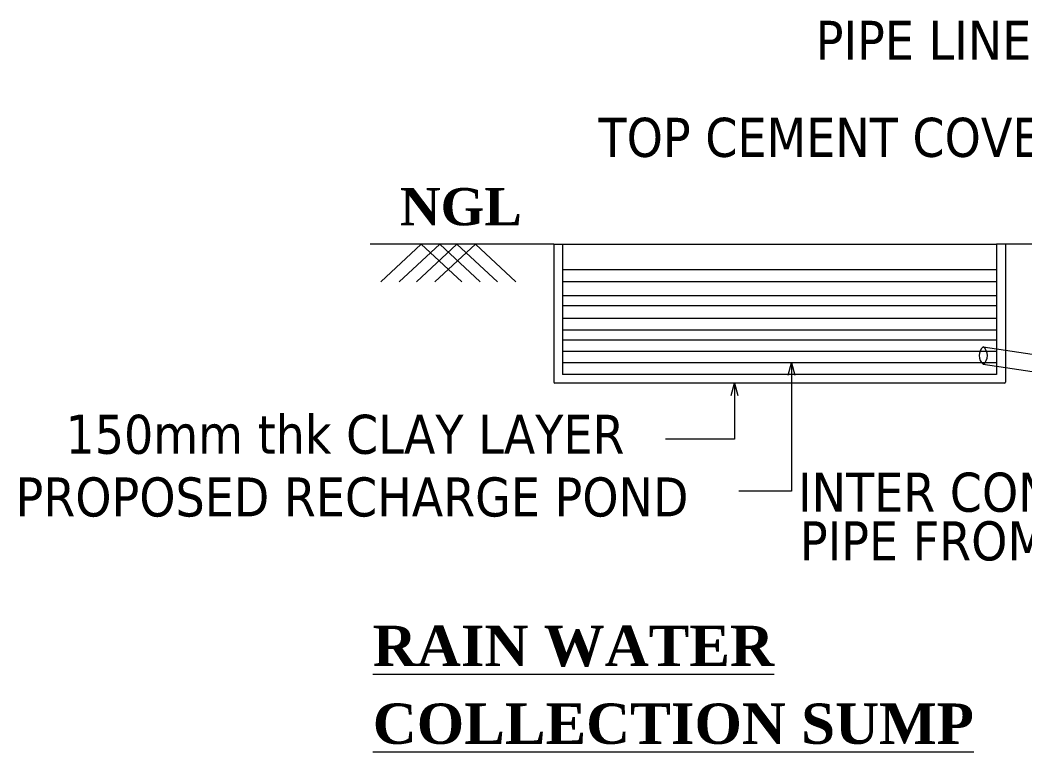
# Model space of a CAD drawing. Header units: metres. Extents: x 5889 to 11933, y -515 to -404.
# Drawn here: x 5928.71 to 5934.72, y -442.65 to -438.27 of the extents above; entities that cross this region are included whole.
import ezdxf

# ---------------------------------------------------------------- set-up
doc = ezdxf.new("R2010")
doc.units = ezdxf.units.M
doc.header["$MEASUREMENT"] = 0
doc.layers.get('0').update_dxf_attribs({"lineweight": 18})
doc.layers.add('INNERWALL', color=6, linetype='Continuous', lineweight=25)
doc.styles.add('JSC-Tahoma', font='tahoma.ttf')
doc.styles.add('JSC-Times New Roman', font='timesbd.ttf')

# ---------------------------------------------------------------- blocks, each defined once
blk = doc.blocks.new('_Open30')
at = {"layer": 'INNERWALL', "color": 0, "lineweight": -2}
for p, q in [((-1, 0.268), (0, 0)), ((0, 0), (-1, -0.268)), ((0, 0), (-1, 0))]:
    blk.add_line(p, q, dxfattribs=at)

msp = doc.modelspace()

# ---------------------------------------------------------------- linework, layer by layer
for p, q in [((5931.9021, -439.6133), (5930.8039, -439.6133)), ((5931.11, -439.6133), (5930.8678, -439.8391)), ((5931.2201, -439.6133), (5930.9779, -439.8391)), ((5931.3229, -439.6133), (5931.0806, -439.8391)), ((5931.11, -439.6133), (5931.3522, -439.8391)), ((5931.433, -439.6133), (5931.1908, -439.8391)), ((5931.2201, -439.6133), (5931.4623, -439.8391)), ((5931.3229, -439.6133), (5931.5651, -439.8391)), ((5931.433, -439.6133), (5931.6752, -439.8391)), ((5931.9021, -439.6133), (5931.9021, -440.4391)), ((5931.9021, -439.6133), (5931.954, -439.6133)), ((5931.954, -439.6133), (5931.954, -440.3924)), ((5931.954, -439.6133), (5934.5498, -439.6133)), ((5934.5498, -439.6133), (5934.5498, -440.3924)), ((5934.6018, -439.6133), (5934.5498, -439.6133)), ((5934.6018, -439.6133), (5934.6018, -440.4391)), ((5936.318, -439.6133), (5934.6018, -439.6133)), ((5934.5498, -439.7663), (5931.954, -439.7663)), ((5934.5498, -439.8386), (5931.954, -439.8386)), ((5934.5498, -439.9226), (5931.954, -439.9226)), ((5934.5498, -439.9833), (5931.954, -439.9833)), ((5934.5498, -440.0576), (5931.954, -440.0576)), ((5934.5498, -440.128), (5931.954, -440.128)), ((5934.5498, -440.1869), (5931.954, -440.1869)), ((5934.4698, -440.2277), (5936.3718, -440.5103)), ((5934.5498, -440.2546), (5931.954, -440.2546)), ((5934.5498, -440.3226), (5931.954, -440.3226)), ((5934.4698, -440.3316), (5936.3487, -440.6118)), ((5934.5498, -440.3924), (5931.954, -440.3924)), ((5934.5966, -440.4443), (5931.9073, -440.4443))]:
    msp.add_line(p, q)
at = {"ltscale": 1000}
for points in [[(5933.3231, -440.3968), (5933.3231, -441.0896), (5933.0086, -441.0896)], [(5932.982, -440.5186), (5932.982, -440.7797), (5932.5698, -440.7797)]]:
    msp.add_lwpolyline(points, dxfattribs=at)
for centre, radius, start, end in [((5934.5122, -440.2796), 0.067, 129.21396, 230.78604), ((5934.4274, -440.2796), 0.067, 309.21396, 50.78604), ((5931.9073, -440.4391), 0.00519, 180, 270), ((5934.5966, -440.4391), 0.00519, 270, 0)]:
    msp.add_arc(centre, radius, start, end)

# ---------------------------------------------------------------- block references
at = {"ltscale": 1000, "xscale": 0.07423001364151299, "yscale": 0.07423001364151299, "zscale": 0.07423001364151299, "rotation": 90}
for p in [(5933.3231, -440.3226), (5932.982, -440.4443)]:
    msp.add_blockref('_Open30', p, dxfattribs=at)

# ---------------------------------------------------------------- texts
at = {"style": 'JSC-Tahoma'}
for s, p in [('PIPE LINES TO MOTOR', (5933.4683, -438.5116, 0.9855)), ('TOP CEMENT COVER SLAB', (5932.1697, -439.0916, 0.9855)), ('150mm thk CLAY LAYER', (5928.9823, -440.8668, 1.4789)), ('PROPOSED RECHARGE POND', (5928.6841, -441.2415, 1.4789)), ('INTER CONNECTION', (5933.3623, -441.213, 1.4789)), ('PIPE FROM POND', (5933.3736, -441.504, 1.4789))]:
    msp.add_text(s, height=0.23328, dxfattribs=at).set_placement(p)
at = {"ltscale": 1000, "style": 'JSC-Times New Roman'}
for s, height, p in [('NGL', 0.22269, (5930.9822, -439.5008, -2.4424)), ('%%URAIN WATER', 0.241248, (5930.8197, -442.1359, 0.4017)), ('%%UCOLLECTION SUMP', 0.241248, (5930.8197, -442.601, 0.4017))]:
    msp.add_text(s, height=height, dxfattribs=at).set_placement(p)

doc.saveas('drawing.dxf')
